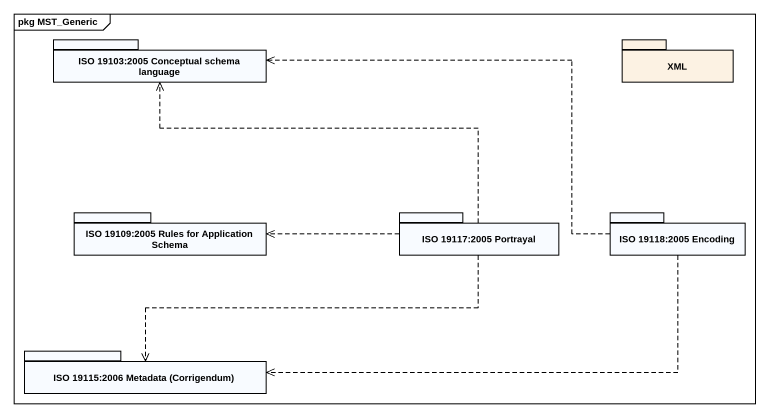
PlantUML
@startuml
mainframe pkg MST_Generic
package "ISO 19103:2005 Conceptual schema language" as ISO_19103_2005_Conceptual {
}
package XML #FCF2E3 {
}
package "ISO 19109:2005 Rules for Application Schema" as ISO_19109_2005_Rules_for {
}
package "ISO 19117:2005 Portrayal" as ISO_19117_2005_Portrayal {
}
package "ISO 19118:2005 Encoding" as ISO_19118_2005_Encoding {
}
package "ISO 19115:2006 Metadata (Corrigendum)" as ISO_19115_2006_Metadata {
}
ISO_19117_2005_Portrayal .left.> ISO_19103_2005_Conceptual
ISO_19117_2005_Portrayal .left.> ISO_19109_2005_Rules_for
ISO_19117_2005_Portrayal .left.> ISO_19115_2006_Metadata
ISO_19118_2005_Encoding .left.> ISO_19103_2005_Conceptual
ISO_19118_2005_Encoding .left.> ISO_19115_2006_Metadata
@enduml
